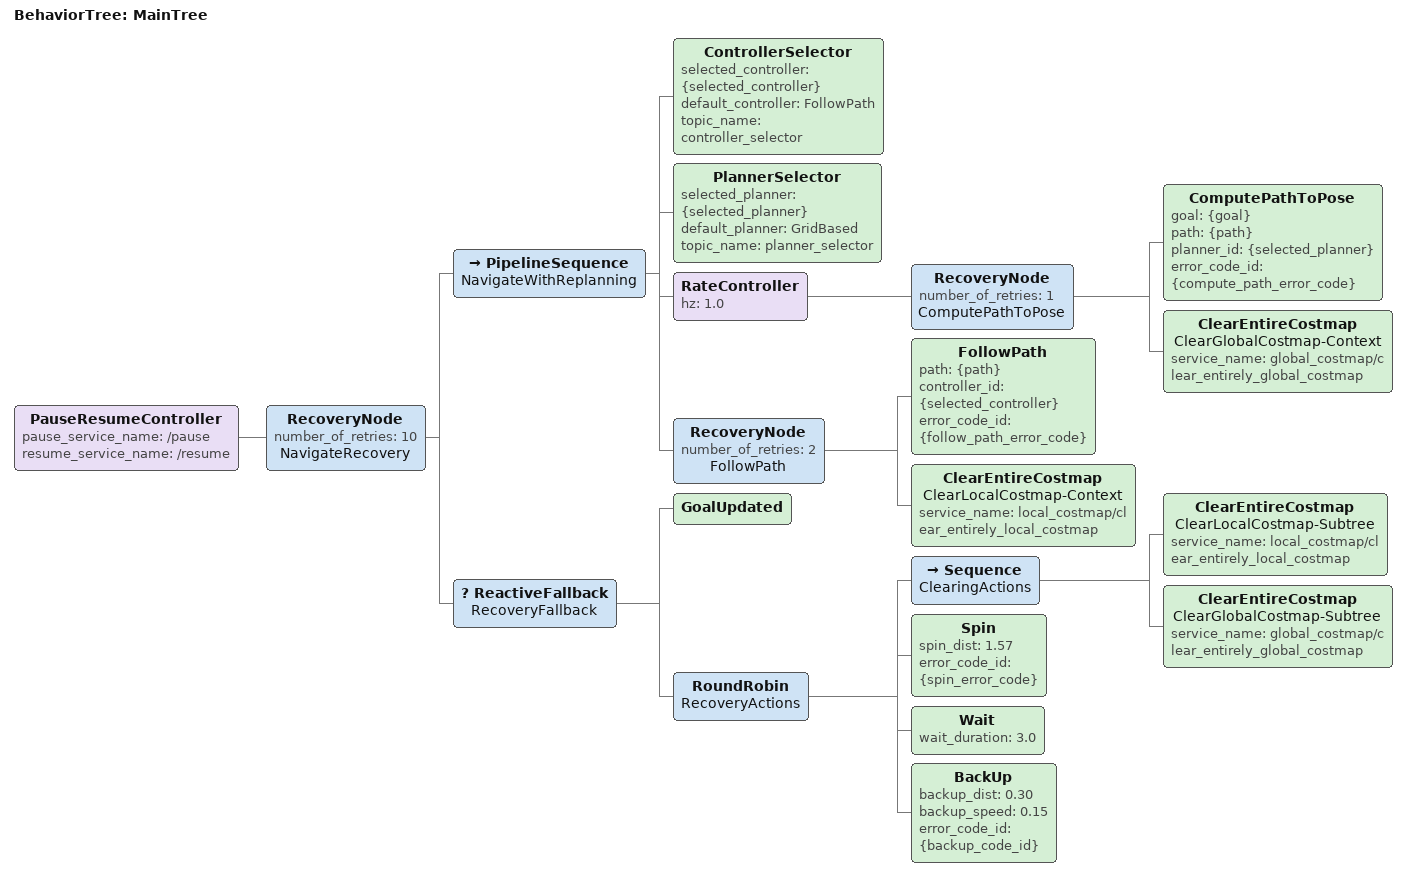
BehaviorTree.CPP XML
<!--
  Behavior Tree for NavigateToPose with PauseResumeController and recovery behaviors.
-->
<root BTCPP_format="4" main_tree_to_execute="MainTree">
  <BehaviorTree ID="MainTree">
    <PauseResumeController pause_service_name="/pause" resume_service_name="/resume">
      <RecoveryNode number_of_retries="10" name="NavigateRecovery">
        <PipelineSequence name="NavigateWithReplanning">
          <ControllerSelector selected_controller="{selected_controller}" default_controller="FollowPath" topic_name="controller_selector"/>
          <PlannerSelector selected_planner="{selected_planner}" default_planner="GridBased" topic_name="planner_selector"/>
          <RateController hz="1.0">
            <RecoveryNode number_of_retries="1" name="ComputePathToPose">
              <ComputePathToPose goal="{goal}" path="{path}" planner_id="{selected_planner}" error_code_id="{compute_path_error_code}"/>
              <ClearEntireCostmap name="ClearGlobalCostmap-Context" service_name="global_costmap/clear_entirely_global_costmap"/>
            </RecoveryNode>
          </RateController>
          <RecoveryNode number_of_retries="2" name="FollowPath">
            <FollowPath path="{path}" controller_id="{selected_controller}" error_code_id="{follow_path_error_code}"/>
            <ClearEntireCostmap name="ClearLocalCostmap-Context" service_name="local_costmap/clear_entirely_local_costmap"/>
          </RecoveryNode>
        </PipelineSequence>
        <ReactiveFallback name="RecoveryFallback">
          <GoalUpdated/>
          <RoundRobin name="RecoveryActions">
            <Sequence name="ClearingActions">
              <ClearEntireCostmap name="ClearLocalCostmap-Subtree" service_name="local_costmap/clear_entirely_local_costmap"/>
              <ClearEntireCostmap name="ClearGlobalCostmap-Subtree" service_name="global_costmap/clear_entirely_global_costmap"/>
            </Sequence>
            <Spin spin_dist="1.57" error_code_id="{spin_error_code}"/>
            <Wait wait_duration="3.0"/>
            <BackUp backup_dist="0.30" backup_speed="0.15" error_code_id="{backup_code_id}"/>
          </RoundRobin>
        </ReactiveFallback>
      </RecoveryNode>
    </PauseResumeController>
  </BehaviorTree>
</root>
